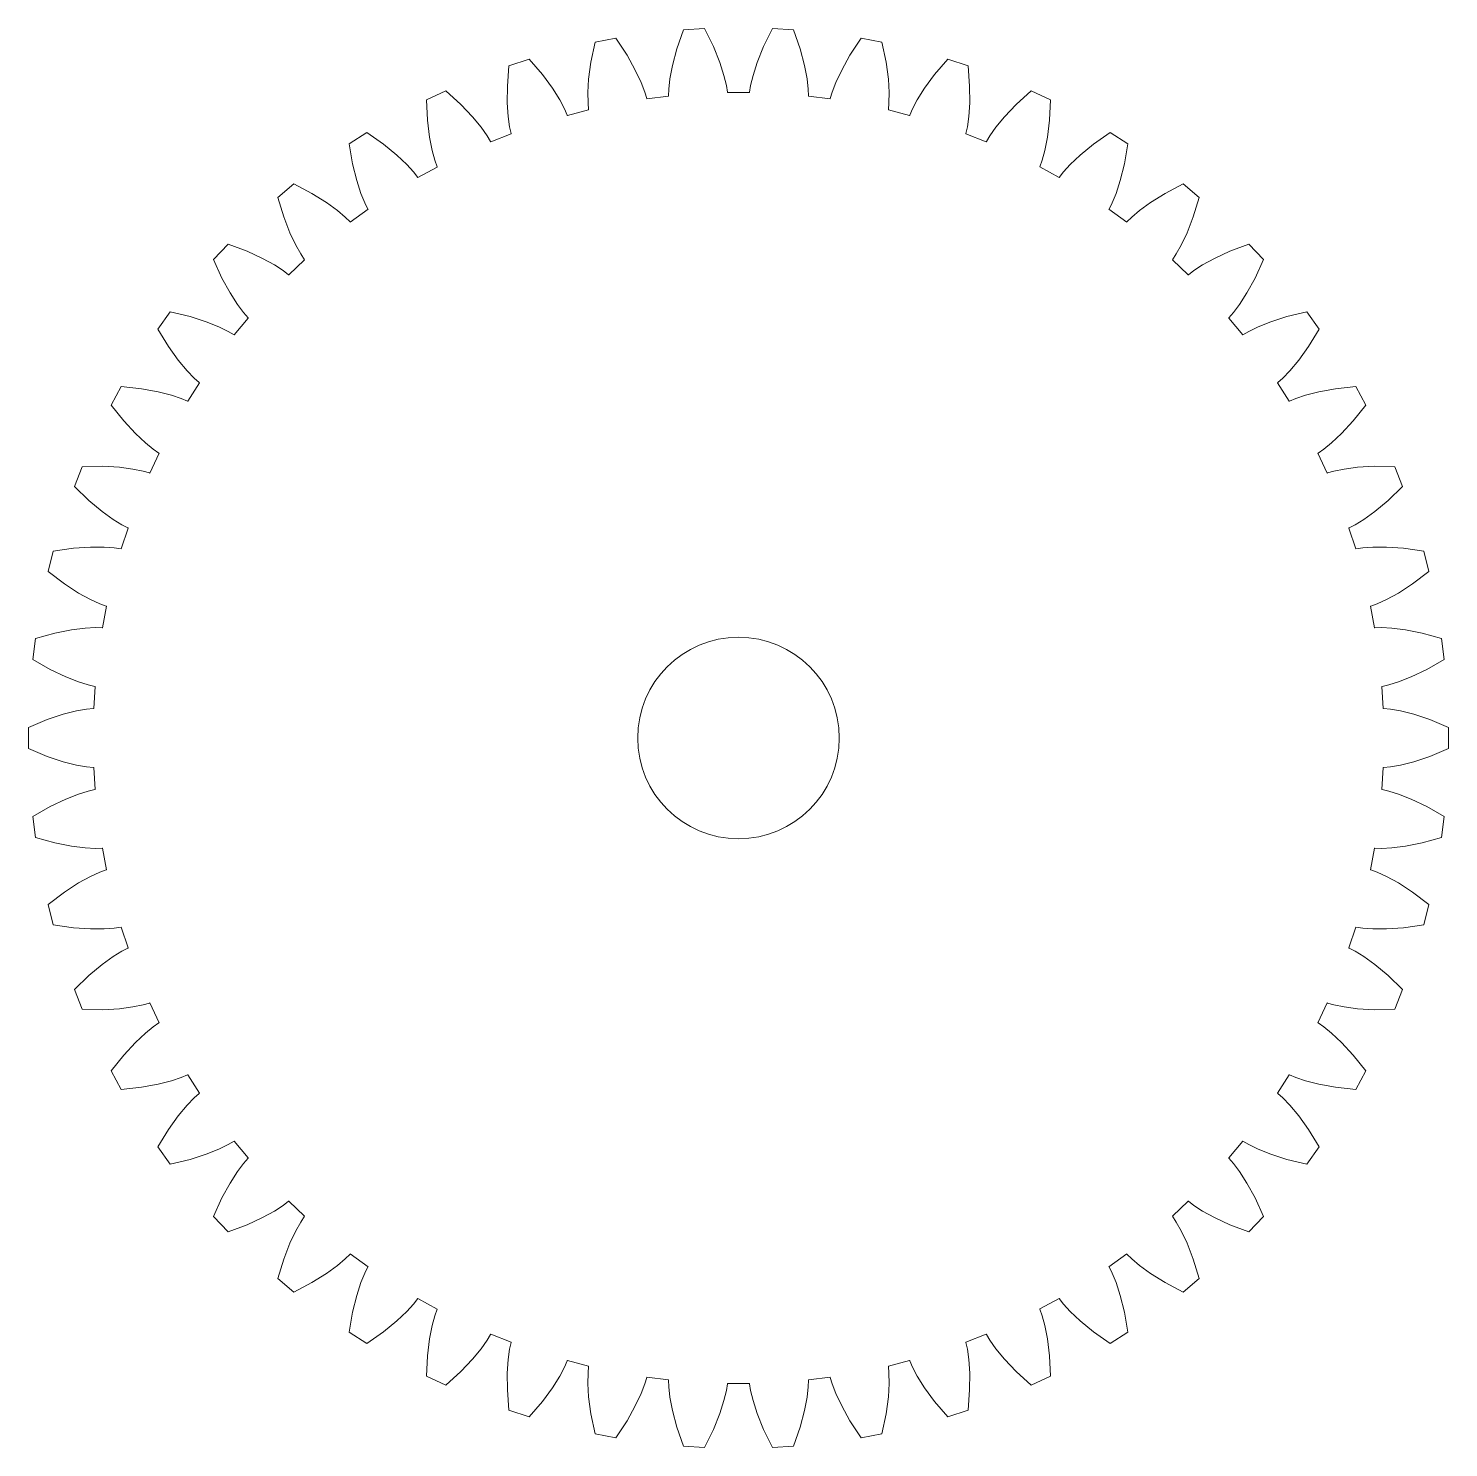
# Model space of a CAD drawing. Extents: x -14.4 to 14.4, y -14.4 to 14.4.
import ezdxf

# ---------------------------------------------------------------- set-up
doc = ezdxf.new("R2010")
doc.units = 0
doc.layers.get('0').update_dxf_attribs({"linetype": 'CONTINUOUS', "lineweight": 25, "true_color": 0xffffff})

# ---------------------------------------------------------------- blocks, each defined once
blk = doc.blocks.new('gear')
at = {"lineweight": 0}
for p, q in [((-2.918, 14.147), (-2.495, 14.227)), ((-2.495, 14.227), (-2.267, 13.882)), ((-1.256, 14.01), (-1.121, 14.401)), ((-1.121, 14.401), (-0.692, 14.428)), ((-0.692, 14.428), (-0.51, 14.057)), ((0.51, 14.057), (0.692, 14.428)), ((0.692, 14.428), (1.121, 14.401)), ((1.121, 14.401), (1.256, 14.01)), ((2.267, 13.882), (2.495, 14.227)), ((2.495, 14.227), (2.918, 14.147)), ((-3.002, 13.742), (-2.918, 14.147)), ((-2.267, 13.882), (-2.099, 13.58)), ((-1.344, 13.676), (-1.256, 14.01)), ((-0.51, 14.057), (-0.38, 13.736)), ((0.38, 13.736), (0.51, 14.057)), ((1.256, 14.01), (1.344, 13.676)), ((2.099, 13.58), (2.267, 13.882)), ((2.918, 14.147), (3.002, 13.742)), ((-4.701, 13.257), (-4.668, 13.67)), ((-4.668, 13.67), (-4.259, 13.803)), ((-4.259, 13.803), (-3.989, 13.488)), ((-3.048, 13.399), (-3.002, 13.742)), ((-2.099, 13.58), (-1.982, 13.329)), ((-1.395, 13.403), (-1.344, 13.676)), ((-0.38, 13.736), (-0.295, 13.472)), ((0.295, 13.472), (0.38, 13.736)), ((1.344, 13.676), (1.395, 13.403)), ((1.982, 13.329), (2.099, 13.58)), ((3.002, 13.742), (3.048, 13.399)), ((3.989, 13.488), (4.259, 13.803)), ((4.259, 13.803), (4.668, 13.67)), ((4.668, 13.67), (4.701, 13.257)), ((-3.989, 13.488), (-3.784, 13.21)), ((-3.064, 13.122), (-3.048, 13.399)), ((-1.982, 13.329), (-1.908, 13.134)), ((-1.418, 13.196), (-1.395, 13.403)), ((-0.295, 13.472), (-0.247, 13.27)), ((0.247, 13.27), (0.295, 13.472)), ((1.395, 13.403), (1.418, 13.196)), ((1.908, 13.134), (1.982, 13.329)), ((3.048, 13.399), (3.064, 13.122)), ((3.784, 13.21), (3.989, 13.488)), ((-6.344, 12.977), (-5.955, 13.16)), ((-5.955, 13.16), (-5.648, 12.882)), ((-4.703, 12.912), (-4.701, 13.257)), ((-3.784, 13.21), (-3.637, 12.975)), ((-3.061, 12.914), (-3.064, 13.122)), ((-1.908, 13.134), (-1.867, 13)), ((-1.867, 13), (-1.866, 12.996)), ((-1.866, 12.996), (-1.424, 13.051)), ((-1.425, 13.056), (-1.418, 13.196)), ((-1.424, 13.051), (-1.425, 13.056)), ((-0.247, 13.27), (-0.223, 13.132)), ((-0.223, 13.132), (-0.223, 13.127)), ((-0.223, 13.127), (0.223, 13.126)), ((0.223, 13.132), (0.247, 13.27)), ((0.223, 13.126), (0.223, 13.132)), ((1.418, 13.196), (1.425, 13.056)), ((1.425, 13.056), (1.424, 13.051)), ((1.424, 13.051), (1.866, 12.996)), ((1.866, 12.996), (1.867, 13)), ((1.867, 13), (1.908, 13.134)), ((3.064, 13.122), (3.061, 12.914)), ((3.637, 12.975), (3.784, 13.21)), ((4.701, 13.257), (4.703, 12.912)), ((5.648, 12.882), (5.955, 13.16)), ((5.955, 13.16), (6.344, 12.977)), ((-6.325, 12.564), (-6.344, 12.977)), ((-5.648, 12.882), (-5.41, 12.632)), ((-4.685, 12.635), (-4.703, 12.912)), ((-3.637, 12.975), (-3.539, 12.791)), ((-3.539, 12.791), (-3.482, 12.664)), ((-3.481, 12.659), (-3.049, 12.77)), ((-3.05, 12.775), (-3.061, 12.914)), ((-3.049, 12.77), (-3.05, 12.775)), ((3.05, 12.775), (3.049, 12.77)), ((3.049, 12.77), (3.481, 12.659)), ((3.061, 12.914), (3.05, 12.775)), ((3.482, 12.664), (3.539, 12.791)), ((3.539, 12.791), (3.637, 12.975)), ((4.703, 12.912), (4.685, 12.635)), ((5.41, 12.632), (5.648, 12.882)), ((6.344, 12.977), (6.325, 12.564)), ((-6.284, 12.22), (-6.325, 12.564)), ((-5.41, 12.632), (-5.234, 12.417)), ((-4.656, 12.429), (-4.685, 12.635)), ((-4.627, 12.292), (-4.656, 12.429)), ((-3.482, 12.664), (-3.481, 12.659)), ((3.481, 12.659), (3.482, 12.664)), ((4.656, 12.429), (4.627, 12.292)), ((4.685, 12.635), (4.656, 12.429)), ((5.234, 12.417), (5.41, 12.632)), ((6.325, 12.564), (6.284, 12.22)), ((-7.92, 12.079), (-7.557, 12.31)), ((-7.557, 12.31), (-7.218, 12.072)), ((-6.231, 11.948), (-6.284, 12.22)), ((-5.234, 12.417), (-5.114, 12.247)), ((-5.114, 12.247), (-5.042, 12.128)), ((-5.04, 12.123), (-4.625, 12.287)), ((-4.625, 12.287), (-4.627, 12.292)), ((4.627, 12.292), (4.625, 12.287)), ((4.625, 12.287), (5.04, 12.123)), ((5.042, 12.128), (5.114, 12.247)), ((5.114, 12.247), (5.234, 12.417)), ((6.284, 12.22), (6.231, 11.948)), ((7.218, 12.072), (7.557, 12.31)), ((7.557, 12.31), (7.92, 12.079)), ((-7.85, 11.672), (-7.92, 12.079)), ((-7.218, 12.072), (-6.951, 11.854)), ((-6.951, 11.854), (-6.749, 11.663)), ((-6.177, 11.747), (-6.231, 11.948)), ((-5.042, 12.128), (-5.04, 12.123)), ((5.04, 12.123), (5.042, 12.128)), ((6.231, 11.948), (6.177, 11.747)), ((6.749, 11.663), (6.951, 11.854)), ((6.951, 11.854), (7.218, 12.072)), ((7.92, 12.079), (7.85, 11.672)), ((-7.766, 11.336), (-7.85, 11.672)), ((-6.749, 11.663), (-6.609, 11.509)), ((-6.52, 11.396), (-6.128, 11.61)), ((-6.131, 11.615), (-6.177, 11.747)), ((-6.128, 11.61), (-6.131, 11.615)), ((6.131, 11.615), (6.129, 11.611)), ((6.129, 11.611), (6.52, 11.396)), ((6.177, 11.747), (6.131, 11.615)), ((6.609, 11.509), (6.749, 11.663)), ((7.85, 11.672), (7.766, 11.336)), ((-9.372, 10.991), (-9.041, 11.266)), ((-9.041, 11.266), (-8.675, 11.073)), ((-7.68, 11.073), (-7.766, 11.336)), ((-6.609, 11.509), (-6.522, 11.4)), ((-6.522, 11.4), (-6.52, 11.396)), ((6.52, 11.396), (6.522, 11.4)), ((6.522, 11.4), (6.609, 11.509)), ((7.766, 11.336), (7.68, 11.073)), ((8.675, 11.073), (9.041, 11.266)), ((9.041, 11.266), (9.372, 10.991)), ((-9.251, 10.596), (-9.372, 10.991)), ((-8.675, 11.073), (-8.382, 10.889)), ((-7.6, 10.88), (-7.68, 11.073)), ((7.68, 11.073), (7.6, 10.88)), ((8.382, 10.889), (8.675, 11.073)), ((9.372, 10.991), (9.251, 10.596)), ((-8.382, 10.889), (-8.158, 10.725)), ((-8.158, 10.725), (-7.999, 10.59)), ((-7.896, 10.489), (-7.535, 10.751)), ((-7.538, 10.755), (-7.6, 10.88)), ((-7.535, 10.751), (-7.538, 10.755)), ((7.538, 10.755), (7.535, 10.751)), ((7.535, 10.751), (7.896, 10.489)), ((7.6, 10.88), (7.538, 10.755)), ((7.999, 10.59), (8.158, 10.725)), ((8.158, 10.725), (8.382, 10.889)), ((-9.126, 10.274), (-9.251, 10.596)), ((-7.999, 10.59), (-7.899, 10.493)), ((-7.899, 10.493), (-7.896, 10.489)), ((7.896, 10.489), (7.899, 10.493)), ((7.899, 10.493), (7.999, 10.59)), ((9.251, 10.596), (9.126, 10.274)), ((-9.007, 10.023), (-9.126, 10.274)), ((9.126, 10.274), (9.007, 10.023)), ((-10.676, 9.73), (-10.381, 10.044)), ((-10.381, 10.044), (-9.994, 9.898)), ((-9.994, 9.898), (-9.68, 9.753)), ((-8.904, 9.842), (-9.007, 10.023)), ((-8.827, 9.725), (-8.904, 9.842)), ((8.904, 9.842), (8.827, 9.725)), ((9.007, 10.023), (8.904, 9.842)), ((9.68, 9.753), (9.994, 9.898)), ((9.994, 9.898), (10.381, 10.044)), ((10.381, 10.044), (10.676, 9.73)), ((-10.506, 9.353), (-10.676, 9.73)), ((-9.68, 9.753), (-9.438, 9.618)), ((-9.438, 9.618), (-9.264, 9.504)), ((-9.148, 9.416), (-8.824, 9.721)), ((-8.824, 9.721), (-8.827, 9.725)), ((8.827, 9.725), (8.824, 9.721)), ((8.824, 9.721), (9.148, 9.416)), ((9.264, 9.504), (9.438, 9.618)), ((9.438, 9.618), (9.68, 9.753)), ((10.676, 9.73), (10.506, 9.353)), ((-10.342, 9.049), (-10.506, 9.353)), ((-9.264, 9.504), (-9.152, 9.42)), ((-9.152, 9.42), (-9.148, 9.416)), ((9.148, 9.416), (9.152, 9.42)), ((9.152, 9.42), (9.264, 9.504)), ((10.506, 9.353), (10.342, 9.049)), ((-10.192, 8.815), (-10.342, 9.049)), ((10.342, 9.049), (10.192, 8.815)), ((-10.067, 8.649), (-10.192, 8.815)), ((10.192, 8.815), (10.067, 8.649)), ((-11.811, 8.315), (-11.558, 8.663)), ((-11.558, 8.663), (-11.156, 8.567)), ((-11.156, 8.567), (-10.826, 8.463)), ((-10.826, 8.463), (-10.569, 8.36)), ((-10.256, 8.196), (-9.973, 8.539)), ((-9.976, 8.542), (-10.067, 8.649)), ((-9.973, 8.539), (-9.976, 8.542)), ((9.976, 8.542), (9.973, 8.539)), ((9.973, 8.539), (10.256, 8.196)), ((10.067, 8.649), (9.976, 8.542)), ((10.569, 8.36), (10.826, 8.463)), ((10.826, 8.463), (11.156, 8.567)), ((11.156, 8.567), (11.558, 8.663)), ((11.558, 8.663), (11.811, 8.315)), ((-11.595, 7.962), (-11.811, 8.315)), ((-10.569, 8.36), (-10.382, 8.268)), ((-10.382, 8.268), (-10.26, 8.199)), ((-10.26, 8.199), (-10.256, 8.196)), ((10.256, 8.196), (10.26, 8.199)), ((10.26, 8.199), (10.382, 8.268)), ((10.382, 8.268), (10.569, 8.36)), ((11.811, 8.315), (11.595, 7.962)), ((-11.394, 7.681), (-11.595, 7.962)), ((11.595, 7.962), (11.394, 7.681)), ((-11.216, 7.468), (-11.394, 7.681)), ((11.394, 7.681), (11.216, 7.468)), ((-11.072, 7.319), (-11.216, 7.468)), ((-11.203, 6.846), (-10.964, 7.222)), ((-10.968, 7.225), (-11.072, 7.319)), ((-10.964, 7.222), (-10.968, 7.225)), ((10.968, 7.225), (10.964, 7.222)), ((10.964, 7.222), (11.203, 6.846)), ((11.072, 7.319), (10.968, 7.225)), ((11.216, 7.468), (11.072, 7.319)), ((-12.76, 6.77), (-12.553, 7.146)), ((-12.553, 7.146), (-12.142, 7.102)), ((-12.142, 7.102), (-11.802, 7.039)), ((-11.802, 7.039), (-11.533, 6.969)), ((-11.533, 6.969), (-11.336, 6.902)), ((11.336, 6.902), (11.533, 6.969)), ((11.533, 6.969), (11.802, 7.039)), ((11.802, 7.039), (12.142, 7.102)), ((12.142, 7.102), (12.553, 7.146)), ((12.553, 7.146), (12.76, 6.77)), ((-12.502, 6.446), (-12.76, 6.77)), ((-11.336, 6.902), (-11.207, 6.848)), ((-11.207, 6.848), (-11.203, 6.846)), ((11.203, 6.846), (11.207, 6.848)), ((11.207, 6.848), (11.336, 6.902)), ((12.76, 6.77), (12.502, 6.446)), ((-12.267, 6.193), (-12.502, 6.446)), ((12.502, 6.446), (12.267, 6.193)), ((-12.064, 6.003), (-12.267, 6.193)), ((12.267, 6.193), (12.064, 6.003)), ((-11.902, 5.873), (-12.064, 6.003)), ((-11.972, 5.388), (-11.783, 5.791)), ((-11.787, 5.793), (-11.902, 5.873)), ((-11.783, 5.791), (-11.787, 5.793)), ((11.787, 5.793), (11.782, 5.791)), ((11.782, 5.791), (11.972, 5.388)), ((11.902, 5.873), (11.787, 5.793)), ((12.064, 6.003), (11.902, 5.873)), ((-13.508, 5.117), (-13.35, 5.517)), ((-13.35, 5.517), (-12.936, 5.524)), ((-12.936, 5.524), (-12.591, 5.505)), ((-12.591, 5.505), (-12.316, 5.469)), ((12.316, 5.469), (12.591, 5.505)), ((12.591, 5.505), (12.936, 5.524)), ((12.936, 5.524), (13.35, 5.517)), ((13.35, 5.517), (13.508, 5.117)), ((-12.316, 5.469), (-12.112, 5.427)), ((-12.112, 5.427), (-11.977, 5.39)), ((-11.977, 5.39), (-11.972, 5.388)), ((11.972, 5.388), (11.977, 5.39)), ((11.977, 5.39), (12.112, 5.427)), ((12.112, 5.427), (12.316, 5.469)), ((-13.211, 4.828), (-13.508, 5.117)), ((13.508, 5.117), (13.211, 4.828)), ((-12.946, 4.606), (-13.211, 4.828)), ((13.211, 4.828), (12.946, 4.606)), ((-12.721, 4.444), (-12.946, 4.606)), ((-12.544, 4.335), (-12.721, 4.444)), ((-12.42, 4.27), (-12.544, 4.335)), ((12.544, 4.335), (12.42, 4.27)), ((12.721, 4.444), (12.544, 4.335)), ((12.946, 4.606), (12.721, 4.444)), ((-12.553, 3.845), (-12.416, 4.268)), ((-12.416, 4.268), (-12.42, 4.27)), ((12.42, 4.27), (12.415, 4.268)), ((12.415, 4.268), (12.553, 3.845)), ((-14.043, 3.384), (-13.936, 3.8)), ((-13.936, 3.8), (-13.526, 3.859)), ((-13.526, 3.859), (-13.181, 3.883)), ((-13.181, 3.883), (-12.904, 3.882)), ((-12.904, 3.882), (-12.696, 3.866)), ((-12.696, 3.866), (-12.558, 3.846)), ((-12.558, 3.846), (-12.553, 3.845)), ((12.553, 3.845), (12.558, 3.846)), ((12.558, 3.846), (12.696, 3.866)), ((12.696, 3.866), (12.904, 3.882)), ((12.904, 3.882), (13.181, 3.883)), ((13.181, 3.883), (13.526, 3.859)), ((13.526, 3.859), (13.936, 3.8)), ((13.936, 3.8), (14.043, 3.384)), ((-13.712, 3.135), (-14.043, 3.384)), ((14.043, 3.384), (13.712, 3.135)), ((-13.422, 2.947), (-13.712, 3.135)), ((-13.178, 2.815), (-13.422, 2.947)), ((13.422, 2.947), (13.178, 2.815)), ((13.712, 3.135), (13.422, 2.947)), ((-12.988, 2.729), (-13.178, 2.815)), ((-12.858, 2.68), (-12.988, 2.729)), ((-12.936, 2.241), (-12.853, 2.679)), ((-12.853, 2.679), (-12.858, 2.68)), ((12.858, 2.68), (12.853, 2.679)), ((12.853, 2.679), (12.936, 2.241)), ((12.988, 2.729), (12.858, 2.68)), ((13.178, 2.815), (12.988, 2.729)), ((-14.356, 1.597), (-14.302, 2.023)), ((-14.302, 2.023), (-13.903, 2.133)), ((-13.903, 2.133), (-13.564, 2.2)), ((-13.564, 2.2), (-13.289, 2.234)), ((-13.289, 2.234), (-13.081, 2.244)), ((-13.081, 2.244), (-12.941, 2.242)), ((-12.941, 2.242), (-12.936, 2.241)), ((12.936, 2.241), (12.941, 2.242)), ((12.941, 2.242), (13.081, 2.244)), ((13.081, 2.244), (13.289, 2.234)), ((13.289, 2.234), (13.564, 2.2)), ((13.564, 2.2), (13.903, 2.133)), ((13.903, 2.133), (14.302, 2.023)), ((14.302, 2.023), (14.356, 1.597)), ((-13.997, 1.391), (-14.356, 1.597)), ((14.356, 1.597), (13.997, 1.391)), ((-13.685, 1.242), (-13.997, 1.391)), ((-13.427, 1.141), (-13.685, 1.242)), ((13.685, 1.242), (13.427, 1.141)), ((13.997, 1.391), (13.685, 1.242)), ((-13.228, 1.079), (-13.427, 1.141)), ((-13.092, 1.047), (-13.228, 1.079)), ((-13.114, 0.602), (-13.087, 1.047)), ((-13.087, 1.047), (-13.092, 1.047)), ((13.092, 1.047), (13.087, 1.047)), ((13.087, 1.047), (13.115, 0.602)), ((13.228, 1.079), (13.092, 1.047)), ((13.427, 1.141), (13.228, 1.079)), ((-13.464, 0.551), (-13.259, 0.587)), ((-13.259, 0.587), (-13.12, 0.602)), ((-13.12, 0.602), (-13.114, 0.602)), ((13.115, 0.602), (13.12, 0.602)), ((13.12, 0.602), (13.259, 0.587)), ((13.259, 0.587), (13.464, 0.551)), ((-14.443, 0.215), (-14.061, 0.374)), ((-14.061, 0.374), (-13.733, 0.483)), ((-13.733, 0.483), (-13.464, 0.551)), ((13.464, 0.551), (13.733, 0.483)), ((13.733, 0.483), (14.061, 0.374)), ((14.061, 0.374), (14.443, 0.215)), ((-14.443, -0.215), (-14.443, 0.215)), ((14.443, 0.215), (14.443, -0.215)), ((-14.061, -0.374), (-14.443, -0.215)), ((14.443, -0.215), (14.061, -0.374)), ((-13.733, -0.483), (-14.061, -0.374)), ((-13.464, -0.551), (-13.733, -0.483)), ((-13.259, -0.587), (-13.464, -0.551)), ((13.464, -0.551), (13.259, -0.587)), ((13.733, -0.483), (13.464, -0.551)), ((14.061, -0.374), (13.733, -0.483)), ((-13.12, -0.602), (-13.259, -0.587)), ((-13.115, -0.602), (-13.12, -0.602)), ((-13.087, -1.047), (-13.115, -0.602)), ((13.114, -0.602), (13.087, -1.047)), ((13.12, -0.602), (13.114, -0.602)), ((13.259, -0.587), (13.12, -0.602)), ((-13.685, -1.242), (-13.427, -1.141)), ((-13.427, -1.141), (-13.228, -1.079)), ((-13.228, -1.079), (-13.092, -1.047)), ((-13.092, -1.047), (-13.087, -1.047)), ((13.087, -1.047), (13.092, -1.047)), ((13.092, -1.047), (13.228, -1.079)), ((13.228, -1.079), (13.427, -1.141)), ((13.427, -1.141), (13.685, -1.242)), ((-14.356, -1.597), (-13.997, -1.391)), ((-13.997, -1.391), (-13.685, -1.242)), ((13.685, -1.242), (13.997, -1.391)), ((13.997, -1.391), (14.356, -1.597)), ((-14.302, -2.023), (-14.356, -1.597)), ((14.356, -1.597), (14.302, -2.023)), ((-13.903, -2.133), (-14.302, -2.023)), ((-13.564, -2.2), (-13.903, -2.133)), ((-13.289, -2.234), (-13.564, -2.2)), ((-13.081, -2.244), (-13.289, -2.234)), ((-12.941, -2.242), (-13.081, -2.244)), ((-12.936, -2.241), (-12.941, -2.242)), ((-12.853, -2.679), (-12.936, -2.241)), ((12.936, -2.241), (12.853, -2.679)), ((12.941, -2.242), (12.936, -2.241)), ((13.081, -2.244), (12.941, -2.242)), ((13.289, -2.234), (13.081, -2.244)), ((13.564, -2.2), (13.289, -2.234)), ((13.903, -2.133), (13.564, -2.2)), ((14.302, -2.023), (13.903, -2.133)), ((-13.422, -2.947), (-13.178, -2.815)), ((-13.178, -2.815), (-12.988, -2.729)), ((-12.988, -2.729), (-12.858, -2.68)), ((-12.858, -2.68), (-12.853, -2.679)), ((12.853, -2.679), (12.858, -2.68)), ((12.858, -2.68), (12.988, -2.729)), ((12.988, -2.729), (13.178, -2.815)), ((13.178, -2.815), (13.422, -2.947)), ((-14.043, -3.384), (-13.712, -3.135)), ((-13.712, -3.135), (-13.422, -2.947)), ((13.422, -2.947), (13.712, -3.135)), ((13.712, -3.135), (14.043, -3.384)), ((-13.936, -3.8), (-14.043, -3.384)), ((14.043, -3.384), (13.936, -3.8)), ((-13.526, -3.859), (-13.936, -3.8)), ((-13.181, -3.883), (-13.526, -3.859)), ((-12.904, -3.882), (-13.181, -3.883)), ((-12.696, -3.866), (-12.904, -3.882)), ((-12.558, -3.846), (-12.696, -3.866)), ((-12.553, -3.845), (-12.558, -3.846)), ((-12.415, -4.268), (-12.553, -3.845)), ((12.553, -3.845), (12.416, -4.268)), ((12.558, -3.846), (12.553, -3.845)), ((12.696, -3.866), (12.558, -3.846)), ((12.904, -3.882), (12.696, -3.866)), ((13.181, -3.883), (12.904, -3.882)), ((13.526, -3.859), (13.181, -3.883)), ((13.936, -3.8), (13.526, -3.859)), ((-12.544, -4.335), (-12.42, -4.27)), ((-12.42, -4.27), (-12.415, -4.268)), ((12.416, -4.268), (12.42, -4.27)), ((12.42, -4.27), (12.544, -4.335)), ((-13.211, -4.828), (-12.946, -4.606)), ((-12.946, -4.606), (-12.721, -4.444)), ((-12.721, -4.444), (-12.544, -4.335)), ((12.544, -4.335), (12.721, -4.444)), ((12.721, -4.444), (12.946, -4.606)), ((12.946, -4.606), (13.211, -4.828)), ((-13.508, -5.117), (-13.211, -4.828)), ((13.211, -4.828), (13.508, -5.117)), ((-13.35, -5.517), (-13.508, -5.117)), ((13.508, -5.117), (13.35, -5.517)), ((-12.316, -5.469), (-12.591, -5.505)), ((-12.112, -5.427), (-12.316, -5.469)), ((-11.977, -5.39), (-12.112, -5.427)), ((-11.972, -5.388), (-11.977, -5.39)), ((-11.782, -5.791), (-11.972, -5.388)), ((11.972, -5.388), (11.783, -5.791)), ((11.977, -5.39), (11.972, -5.388)), ((12.112, -5.427), (11.977, -5.39)), ((12.316, -5.469), (12.112, -5.427)), ((12.591, -5.505), (12.316, -5.469)), ((-12.936, -5.524), (-13.35, -5.517)), ((-12.591, -5.505), (-12.936, -5.524)), ((12.936, -5.524), (12.591, -5.505)), ((13.35, -5.517), (12.936, -5.524)), ((-12.267, -6.193), (-12.064, -6.003)), ((-12.064, -6.003), (-11.902, -5.873)), ((-11.902, -5.873), (-11.787, -5.793)), ((-11.787, -5.793), (-11.782, -5.791)), ((11.783, -5.791), (11.787, -5.793)), ((11.787, -5.793), (11.902, -5.873)), ((11.902, -5.873), (12.064, -6.003)), ((12.064, -6.003), (12.267, -6.193)), ((-12.502, -6.446), (-12.267, -6.193)), ((12.267, -6.193), (12.502, -6.446)), ((-12.76, -6.77), (-12.502, -6.446)), ((12.502, -6.446), (12.76, -6.77)), ((-12.553, -7.146), (-12.76, -6.77)), ((-11.336, -6.902), (-11.533, -6.969)), ((-11.207, -6.848), (-11.336, -6.902)), ((-11.203, -6.846), (-11.207, -6.848)), ((-10.964, -7.222), (-11.203, -6.846)), ((11.203, -6.846), (10.964, -7.222)), ((11.207, -6.848), (11.203, -6.846)), ((11.336, -6.902), (11.207, -6.848)), ((11.533, -6.969), (11.336, -6.902)), ((12.76, -6.77), (12.553, -7.146)), ((-12.142, -7.102), (-12.553, -7.146)), ((-11.802, -7.039), (-12.142, -7.102)), ((-11.533, -6.969), (-11.802, -7.039)), ((11.802, -7.039), (11.533, -6.969)), ((12.142, -7.102), (11.802, -7.039)), ((12.553, -7.146), (12.142, -7.102)), ((-11.394, -7.681), (-11.216, -7.468)), ((-11.216, -7.468), (-11.072, -7.319)), ((-11.072, -7.319), (-10.968, -7.225)), ((-10.968, -7.225), (-10.964, -7.222)), ((10.964, -7.222), (10.968, -7.225)), ((10.968, -7.225), (11.072, -7.319)), ((11.072, -7.319), (11.216, -7.468)), ((11.216, -7.468), (11.394, -7.681)), ((-11.595, -7.962), (-11.394, -7.681)), ((11.394, -7.681), (11.595, -7.962)), ((-11.811, -8.315), (-11.595, -7.962)), ((11.595, -7.962), (11.811, -8.315)), ((-11.558, -8.663), (-11.811, -8.315)), ((-10.569, -8.36), (-10.826, -8.463)), ((-10.382, -8.268), (-10.569, -8.36)), ((-10.26, -8.199), (-10.382, -8.268)), ((-10.256, -8.196), (-10.26, -8.199)), ((-9.973, -8.539), (-10.256, -8.196)), ((10.256, -8.196), (9.973, -8.539)), ((10.26, -8.199), (10.256, -8.196)), ((10.382, -8.268), (10.26, -8.199)), ((10.569, -8.36), (10.382, -8.268)), ((10.826, -8.463), (10.569, -8.36)), ((11.811, -8.315), (11.558, -8.663)), ((-11.156, -8.567), (-11.558, -8.663)), ((-10.826, -8.463), (-11.156, -8.567)), ((-10.192, -8.815), (-10.067, -8.649)), ((-10.067, -8.649), (-9.976, -8.542)), ((-9.976, -8.542), (-9.973, -8.539)), ((9.973, -8.539), (9.976, -8.542)), ((9.976, -8.542), (10.067, -8.649)), ((10.067, -8.649), (10.192, -8.815)), ((11.156, -8.567), (10.826, -8.463)), ((11.558, -8.663), (11.156, -8.567)), ((-10.342, -9.049), (-10.192, -8.815)), ((10.192, -8.815), (10.342, -9.049)), ((-10.506, -9.353), (-10.342, -9.049)), ((10.342, -9.049), (10.506, -9.353)), ((-10.676, -9.73), (-10.506, -9.353)), ((-9.264, -9.504), (-9.438, -9.618)), ((-9.152, -9.42), (-9.264, -9.504)), ((-9.148, -9.416), (-9.152, -9.42)), ((-8.824, -9.721), (-9.148, -9.416)), ((9.148, -9.416), (8.824, -9.721)), ((9.152, -9.42), (9.148, -9.416)), ((9.264, -9.504), (9.152, -9.42)), ((9.438, -9.618), (9.264, -9.504)), ((10.506, -9.353), (10.676, -9.73)), ((-10.381, -10.044), (-10.676, -9.73)), ((-9.68, -9.753), (-9.994, -9.898)), ((-9.438, -9.618), (-9.68, -9.753)), ((-8.904, -9.842), (-8.827, -9.725)), ((-8.827, -9.725), (-8.824, -9.721)), ((8.824, -9.721), (8.827, -9.725)), ((8.827, -9.725), (8.904, -9.842)), ((9.68, -9.753), (9.438, -9.618)), ((9.994, -9.898), (9.68, -9.753)), ((10.676, -9.73), (10.381, -10.044)), ((-9.994, -9.898), (-10.381, -10.044)), ((-9.126, -10.274), (-9.007, -10.023)), ((-9.007, -10.023), (-8.904, -9.842)), ((8.904, -9.842), (9.007, -10.023)), ((9.007, -10.023), (9.126, -10.274)), ((10.381, -10.044), (9.994, -9.898)), ((-9.251, -10.596), (-9.126, -10.274)), ((9.126, -10.274), (9.251, -10.596)), ((-9.372, -10.991), (-9.251, -10.596)), ((-7.999, -10.59), (-8.158, -10.725)), ((-7.899, -10.493), (-7.999, -10.59)), ((-7.896, -10.489), (-7.899, -10.493)), ((-7.535, -10.751), (-7.896, -10.489)), ((7.896, -10.489), (7.535, -10.751)), ((7.899, -10.493), (7.896, -10.489)), ((7.999, -10.59), (7.899, -10.493)), ((8.158, -10.725), (7.999, -10.59)), ((9.251, -10.596), (9.372, -10.991)), ((-8.382, -10.889), (-8.675, -11.073)), ((-8.158, -10.725), (-8.382, -10.889)), ((-7.68, -11.073), (-7.6, -10.88)), ((-7.6, -10.88), (-7.538, -10.755)), ((-7.538, -10.755), (-7.535, -10.751)), ((7.535, -10.751), (7.538, -10.755)), ((7.538, -10.755), (7.6, -10.88)), ((7.6, -10.88), (7.68, -11.073)), ((8.382, -10.889), (8.158, -10.725)), ((8.675, -11.073), (8.382, -10.889)), ((-9.041, -11.266), (-9.372, -10.991)), ((-8.675, -11.073), (-9.041, -11.266)), ((-7.766, -11.336), (-7.68, -11.073)), ((7.68, -11.073), (7.766, -11.336)), ((9.041, -11.266), (8.675, -11.073)), ((9.372, -10.991), (9.041, -11.266)), ((-7.85, -11.672), (-7.766, -11.336)), ((-6.609, -11.509), (-6.749, -11.663)), ((-6.522, -11.4), (-6.609, -11.509)), ((-6.52, -11.396), (-6.522, -11.4)), ((-6.129, -11.611), (-6.52, -11.396)), ((6.52, -11.396), (6.128, -11.61)), ((6.522, -11.4), (6.52, -11.396)), ((6.609, -11.509), (6.522, -11.4)), ((6.749, -11.663), (6.609, -11.509)), ((7.766, -11.336), (7.85, -11.672)), ((-7.92, -12.079), (-7.85, -11.672)), ((-6.749, -11.663), (-6.951, -11.854)), ((-6.231, -11.948), (-6.177, -11.747)), ((-6.177, -11.747), (-6.131, -11.615)), ((-6.131, -11.615), (-6.129, -11.611)), ((6.128, -11.61), (6.131, -11.615)), ((6.131, -11.615), (6.177, -11.747)), ((6.177, -11.747), (6.231, -11.948)), ((6.951, -11.854), (6.749, -11.663)), ((7.85, -11.672), (7.92, -12.079)), ((-7.557, -12.31), (-7.92, -12.079)), ((-7.218, -12.072), (-7.557, -12.31)), ((-6.951, -11.854), (-7.218, -12.072)), ((-6.284, -12.22), (-6.231, -11.948)), ((-5.042, -12.128), (-5.114, -12.247)), ((-5.04, -12.123), (-5.042, -12.128)), ((-4.625, -12.287), (-5.04, -12.123)), ((5.04, -12.123), (4.625, -12.287)), ((5.042, -12.128), (5.04, -12.123)), ((5.114, -12.247), (5.042, -12.128)), ((6.231, -11.948), (6.284, -12.22)), ((7.218, -12.072), (6.951, -11.854)), ((7.557, -12.31), (7.218, -12.072)), ((7.92, -12.079), (7.557, -12.31)), ((-6.325, -12.564), (-6.284, -12.22)), ((-5.234, -12.417), (-5.41, -12.632)), ((-5.114, -12.247), (-5.234, -12.417)), ((-4.656, -12.429), (-4.627, -12.292)), ((-4.627, -12.292), (-4.625, -12.287)), ((4.625, -12.287), (4.627, -12.292)), ((4.627, -12.292), (4.656, -12.429)), ((5.234, -12.417), (5.114, -12.247)), ((5.41, -12.632), (5.234, -12.417)), ((6.284, -12.22), (6.325, -12.564)), ((-6.344, -12.977), (-6.325, -12.564)), ((-5.41, -12.632), (-5.648, -12.882)), ((-4.703, -12.912), (-4.685, -12.635)), ((-4.685, -12.635), (-4.656, -12.429)), ((-3.482, -12.664), (-3.539, -12.791)), ((-3.481, -12.659), (-3.482, -12.664)), ((-3.049, -12.77), (-3.481, -12.659)), ((3.481, -12.659), (3.049, -12.77)), ((3.482, -12.664), (3.481, -12.659)), ((3.539, -12.791), (3.482, -12.664)), ((4.656, -12.429), (4.685, -12.635)), ((4.685, -12.635), (4.703, -12.912)), ((5.648, -12.882), (5.41, -12.632)), ((6.325, -12.564), (6.344, -12.977)), ((-5.955, -13.16), (-6.344, -12.977)), ((-5.648, -12.882), (-5.955, -13.16)), ((-4.701, -13.257), (-4.703, -12.912)), ((-3.637, -12.975), (-3.784, -13.21)), ((-3.539, -12.791), (-3.637, -12.975)), ((-3.064, -13.122), (-3.061, -12.914)), ((-3.061, -12.914), (-3.05, -12.775)), ((-3.05, -12.775), (-3.049, -12.77)), ((-1.866, -12.996), (-1.867, -13)), ((-1.424, -13.051), (-1.866, -12.996)), ((1.866, -12.996), (1.424, -13.051)), ((1.867, -13), (1.866, -12.996)), ((3.049, -12.77), (3.05, -12.775)), ((3.05, -12.775), (3.061, -12.914)), ((3.061, -12.914), (3.064, -13.122)), ((3.637, -12.975), (3.539, -12.791)), ((3.784, -13.21), (3.637, -12.975)), ((4.703, -12.912), (4.701, -13.257)), ((5.955, -13.16), (5.648, -12.882)), ((6.344, -12.977), (5.955, -13.16)), ((-4.668, -13.67), (-4.701, -13.257)), ((-3.784, -13.21), (-3.989, -13.488)), ((-3.048, -13.399), (-3.064, -13.122)), ((-1.908, -13.134), (-1.982, -13.329)), ((-1.867, -13), (-1.908, -13.134)), ((-1.425, -13.056), (-1.424, -13.051)), ((-1.418, -13.196), (-1.425, -13.056)), ((-1.395, -13.403), (-1.418, -13.196)), ((-0.247, -13.27), (-0.295, -13.472)), ((-0.223, -13.132), (-0.247, -13.27)), ((0.223, -13.127), (-0.223, -13.126)), ((-0.223, -13.126), (-0.223, -13.132)), ((0.223, -13.132), (0.223, -13.127)), ((0.247, -13.27), (0.223, -13.132)), ((0.295, -13.472), (0.247, -13.27)), ((1.418, -13.196), (1.395, -13.403)), ((1.425, -13.056), (1.418, -13.196)), ((1.424, -13.051), (1.425, -13.056)), ((1.908, -13.134), (1.867, -13)), ((1.982, -13.329), (1.908, -13.134)), ((3.064, -13.122), (3.048, -13.399)), ((3.989, -13.488), (3.784, -13.21)), ((4.701, -13.257), (4.668, -13.67)), ((-3.989, -13.488), (-4.259, -13.803)), ((-3.002, -13.742), (-3.048, -13.399)), ((-1.982, -13.329), (-2.099, -13.58)), ((-1.344, -13.676), (-1.395, -13.403)), ((-0.295, -13.472), (-0.38, -13.736)), ((0.38, -13.736), (0.295, -13.472)), ((1.395, -13.403), (1.344, -13.676)), ((2.099, -13.58), (1.982, -13.329)), ((3.048, -13.399), (3.002, -13.742)), ((4.259, -13.803), (3.989, -13.488)), ((-4.259, -13.803), (-4.668, -13.67)), ((-2.918, -14.147), (-3.002, -13.742)), ((-2.099, -13.58), (-2.267, -13.882)), ((-1.256, -14.01), (-1.344, -13.676)), ((-0.38, -13.736), (-0.51, -14.057)), ((0.51, -14.057), (0.38, -13.736)), ((1.344, -13.676), (1.256, -14.01)), ((2.267, -13.882), (2.099, -13.58)), ((3.002, -13.742), (2.918, -14.147)), ((4.668, -13.67), (4.259, -13.803)), ((-2.495, -14.227), (-2.918, -14.147)), ((-2.267, -13.882), (-2.495, -14.227)), ((-1.121, -14.401), (-1.256, -14.01)), ((-0.51, -14.057), (-0.692, -14.428)), ((0.692, -14.428), (0.51, -14.057)), ((1.256, -14.01), (1.121, -14.401)), ((2.495, -14.227), (2.267, -13.882)), ((2.918, -14.147), (2.495, -14.227)), ((-0.692, -14.428), (-1.121, -14.401)), ((1.121, -14.401), (0.692, -14.428))]:
    blk.add_line(p, q, dxfattribs=at)
blk.add_circle((0, 0), 2.05, dxfattribs=at)

msp = doc.modelspace()

# ---------------------------------------------------------------- block references
msp.add_blockref('gear', (0, 0))

doc.saveas('drawing.dxf')
